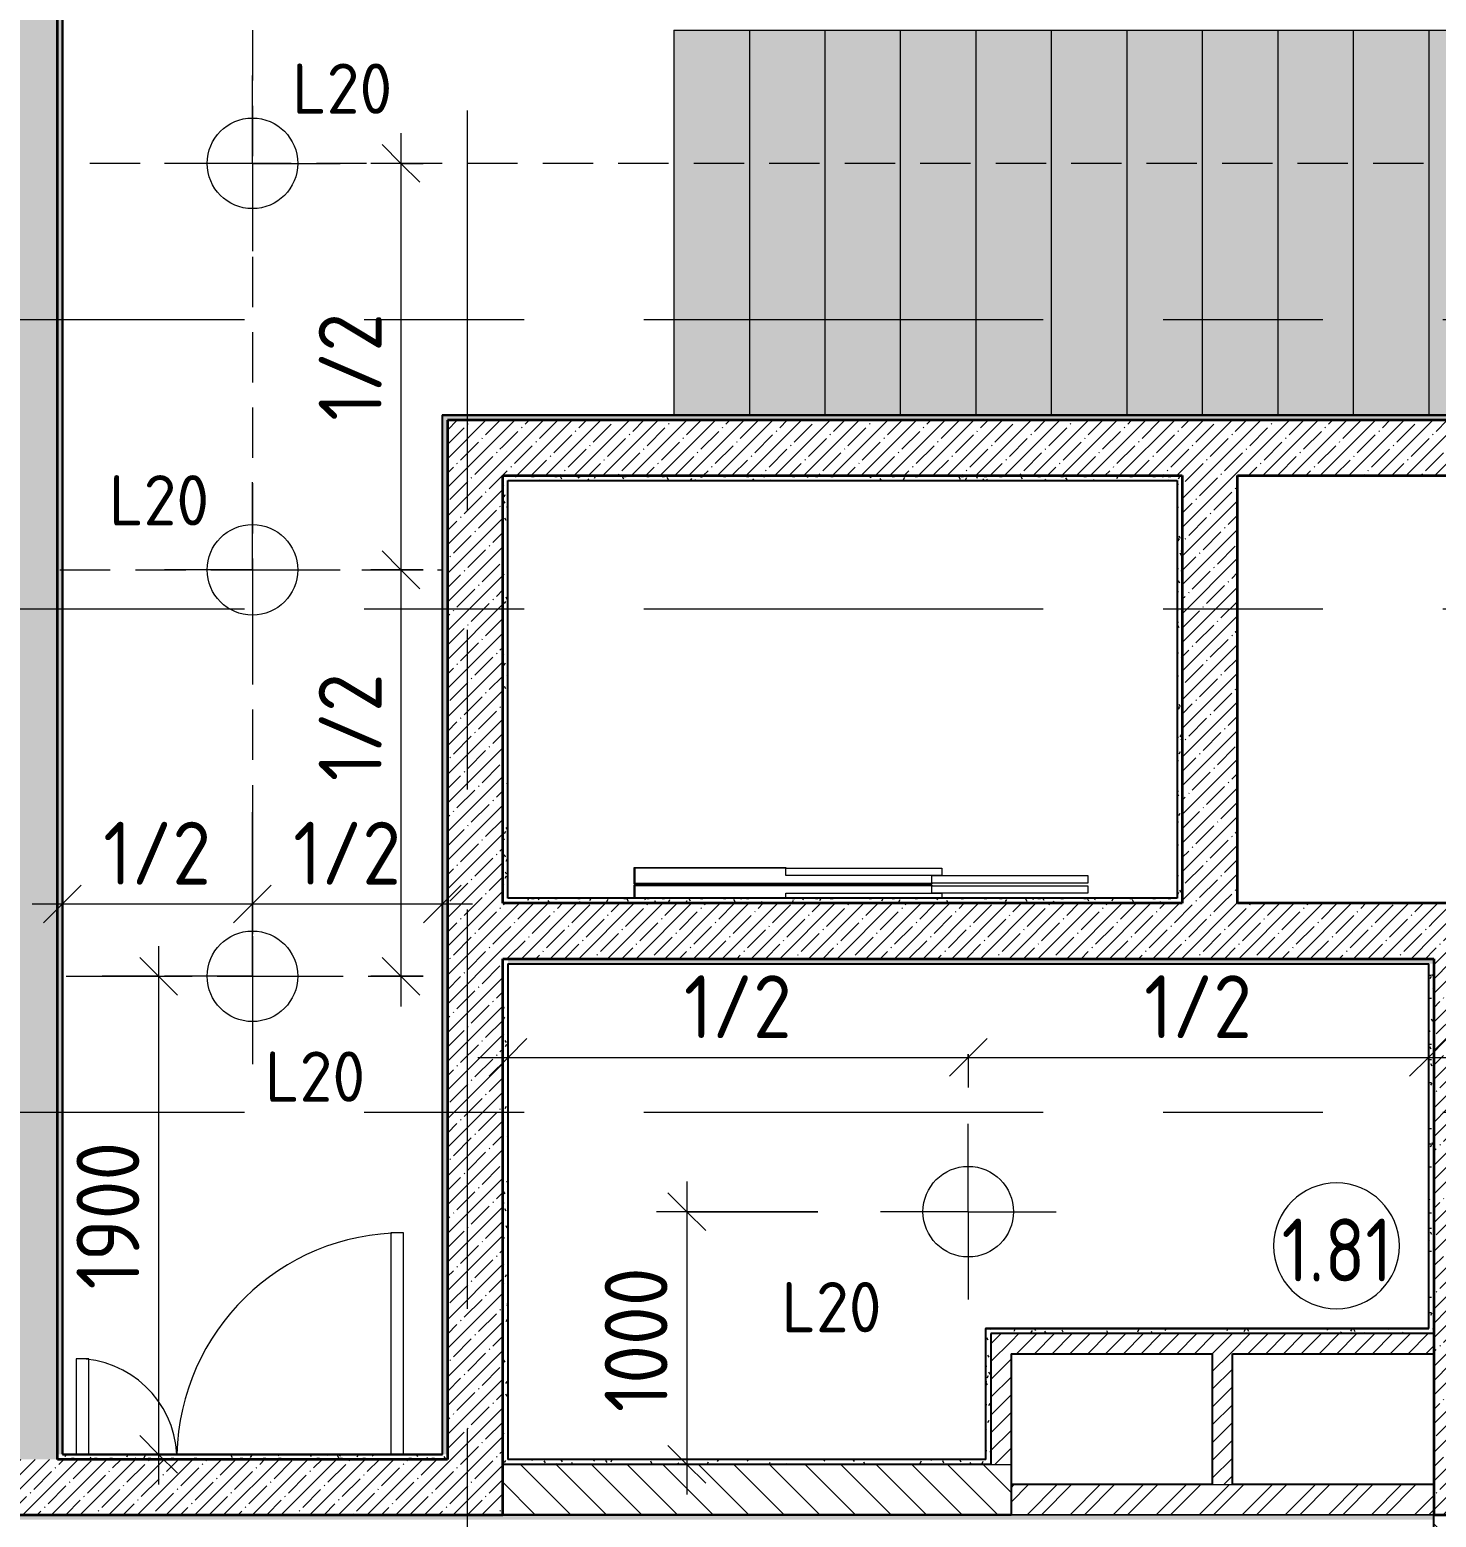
# Model space of a CAD drawing. Header units: millimetres. Extents: x 81425 to 274970, y -8553 to 29000.
# Drawn here: x 92920 to 98510, y 13390 to 19302 of the extents above; entities that cross this region are included whole.
import ezdxf

# ---------------------------------------------------------------- set-up
doc = ezdxf.new("R2010")
doc.units = ezdxf.units.MM
doc.linetypes.add('ADSK_Штрих_ш2 п1', pattern=[300, 200, -100])
doc.linetypes.add('Осевая', pattern=[3175, 635, -476.25, 1587.5, -476.25])
for name, color, linetype, lineweight in [('A-ANNO-DIMS', 7, 'Continuous', 9), ('A-ANNO-DIMS-100', 7, 'Continuous', 9), ('A-ANNO-NOTE', 7, 'Continuous', 9), ('A-AREA-IDEN', 7, 'Continuous', 9), ('A-DETL-2', 7, 'ADSK_Штрих_ш2 п1', 9), ('A-DOOR', 7, 'Continuous', 9), ('A-DOOR-1', 7, 'Continuous', 13), ('A-DOOR-FRAM-1', 7, 'Continuous', 9), ('A-WALL', 7, 'Continuous', 9), ('E-LITE-EQPM-IDEN', 7, 'Continuous', 9), ('I-WALL', 7, 'Continuous', 9), ('S-STRS-2', 7, 'Continuous', 9), ('Оси-2', 7, 'Осевая', 9)]:
    doc.layers.add(name, color=color, linetype=linetype, lineweight=lineweight)
for name, color, linetype, lineweight, true_color in [('A-WALL-1', 7, 'Continuous', 35, 0x3c3c3c), ('A-WALL-2', 7, 'Continuous', 25, 0x3c3c3c), ('A-WALL-FNSH-2', 7, 'Continuous', 13, 0x3c3c3c)]:
    doc.layers.add(name, color=color, linetype=linetype, lineweight=lineweight, true_color=true_color)
doc.layers.add('S-STRS-1', color=7, linetype='Continuous', lineweight=13, transparency=1)
doc.styles.add('GOST Common', font='GOST_Common.ttf', dxfattribs={"height": 200})
doc.styles.add('GOST Common_1', font='GOST_Common.ttf', dxfattribs={"width": 0.9, "height": 250})
doc.styles.add('ISOCPEUR', font='isocpeur.ttf', dxfattribs={"width": 0.9, "height": 250})
doc.dimstyles.new('ISO-2_5_0_9К_БОЛЬШОЙ_1', dxfattribs={"dimscale": 304.8, "dimtxt": 248.995294, "dimasz": 0.492126, "dimexe": 0.393701, "dimexo": 0.984252, "dimgap": 0, "dimtad": 1, "dimdec": 0, "dimrnd": 10, "dimzin": 0, "dimdsep": 46, "dimtxsty": 'ISOCPEUR', "dimblk1": 'OBLIQUE', "dimblk2": 'OBLIQUE', "dimsah": 1, "dimcen": 0.09, "dimdle": 0.393701, "dimazin": 0, "dimtfac": 1, "dimtdec": 4, "dimtix": 1, "dimtmove": 0, "dimatfit": 3, "dimfxl": 1, "dimtvp": 1, "dimtolj": 1, "dimtzin": 0, "dimarcsym": 2})
doc.dimstyles.new('ISO-2_5_0_9К_БОЛЬШОЙ_2', dxfattribs={"dimscale": 304.8, "dimtxt": 248.995294, "dimasz": 0.492126, "dimexe": 0.393701, "dimexo": 0.984252, "dimgap": 0, "dimtad": 1, "dimdec": 0, "dimrnd": 10, "dimzin": 0, "dimdsep": 46, "dimtxsty": 'ISOCPEUR', "dimblk1": 'OBLIQUE', "dimblk2": 'OBLIQUE', "dimsah": 1, "dimcen": 0.09, "dimdle": 0.393701, "dimazin": 0, "dimtfac": 1, "dimtdec": 4, "dimtix": 1, "dimtmove": 2, "dimatfit": 3, "dimfxl": 1, "dimtvp": 1, "dimtolj": 1, "dimtzin": 0, "dimarcsym": 2})
pattern_1 = [(135, (0, 0), (-70.71068, -70.71068), [])]
pattern_2 = [(45, (0, 0), (-57.024626, 57.024626), []), (45, (57.025, 0), (-57.024626, 57.024626), [100.806, -20.161, 3.353, -16.808])]
pattern_3 = [(45, (0, 0), (-35.35534, 35.35534), [])]
pattern_4 = [(0, (0, 0), (121.92, 30.48), [10.058, -81.382, 10.058, -81.382, -487.68]), (0, (0, 0), (121.92, 30.48), [-182.88, 10.058, -172.822, 10.058, -81.382, -213.36]), (0, (0, 0), (121.92, 30.48), [-457.2, 10.058, -50.902, 10.058, -142.342]), (120, (45.72, 15.24), (-87.356454, 90.345817), [10.058, -81.382, 10.058, -81.382, -487.68]), (120, (45.72, 15.24), (-87.356454, 90.345817), [-182.88, 10.058, -172.822, 10.058, -81.382, -213.36]), (120, (45.72, 15.24), (-87.356454, 90.345817), [-457.2, 10.058, -50.902, 10.058, -142.342]), (240, (60.96, 76.2), (-34.563546, -120.825817), [10.058, -81.382, 10.058, -81.382, -487.68]), (240, (60.96, 76.2), (-34.563546, -120.825817), [-182.88, 10.058, -172.822, 10.058, -81.382, -213.36]), (240, (60.96, 76.2), (-34.563546, -120.825817), [-457.2, 10.058, -50.902, 10.058, -142.342])]

# ---------------------------------------------------------------- blocks, each defined once
blk = doc.blocks.new('110_Дверь_СКБ_2Ст - Д-1_л_Лестничная клетка EIS60 2-32142534-План расстановки осветительного оборудования 1 этажа в осях 23-33')
at = {"layer": 'A-DOOR'}
for centre, radius, start, end in [((662.5, 110), 900, 90, 178.72242), ((-637.5, 110), 400, 2.88328, 90)]:
    blk.add_arc(centre, radius, start, end, dxfattribs=at)
at = {"layer": 'A-DOOR-1'}
for p, q in [((662.5, 1010), (612.5, 1010)), ((612.5, 1010), (612.5, 130)), ((662.5, 130), (662.5, 1010)), ((-637.5, 510), (-637.5, 130)), ((-587.5, 510), (-637.5, 510)), ((-587.5, 130), (-587.5, 510))]:
    blk.add_line(p, q, dxfattribs=at)
blk = doc.blocks.new('DOR_Дверь лифта - 1350х2050h-19118285-План расстановки осветительного оборудования 1 этажа в осях 23-33')
at = {"layer": 'A-DOOR'}
for p, q in [((-600, -180), (-600, -150)), ((-600, -150), (20, -150)), ((-20, -150), (-20, -130)), ((600, -150), (-20, -150)), ((20, -150), (20, -180)), ((600, -130), (600, -150)), ((20, -180), (-600, -180)), ((-600, -220), (-600, -190)), ((-600, -190), (20, -190)), ((20, -220), (-600, -220)), ((-20, -250), (-20, -220)), ((-20, -220), (600, -220)), ((20, -190), (20, -220)), ((600, -220), (600, -250)), ((600, -250), (-20, -250))]:
    blk.add_line(p, q, dxfattribs=at)
at = {"layer": 'A-DOOR-FRAM-1'}
for p, q in [((1200, -180), (1200, -130)), ((1203, -130), (1203, -183)), ((20, -180), (1200, -180)), ((20, -183), (20, -180)), ((1203, -183), (20, -183)), ((20, -187), (1203, -187)), ((20, -190), (20, -187)), ((1200, -190), (20, -190)), ((1200, -250), (1200, -190)), ((1203, -187), (1203, -253)), ((600, -250), (1200, -250)), ((600, -253), (600, -250)), ((1203, -253), (600, -253))]:
    blk.add_line(p, q, dxfattribs=at)
blk = doc.blocks.new('DIMBLOCK26-План расстановки осветительного оборудования 1 этажа в осях 23-33')
at = {"layer": 'A-ANNO-DIMS-100'}
for p, q in [((94821, 15023.5), (94821, 15337.5)), ((94701, 15217.5), (96650, 15217.5)), ((94821, 15217.5), (94821, 15023.5)), ((96650, 15229.9), (96650, 15097.5)), ((96650, 15217.5), (96650, 15229.9))]:
    blk.add_line(p, q, dxfattribs=at)
at = {"layer": 'A-ANNO-DIMS-100', "lineweight": 20}
for p, q in [((94821, 15217.5), (94896, 15292.5)), ((96650, 15217.5), (96725, 15292.5)), ((94821, 15217.5), (94746, 15142.5)), ((96650, 15217.5), (96575, 15142.5))]:
    blk.add_line(p, q, dxfattribs=at)
at = {"layer": 'A-ANNO-DIMS-100', "color": 0, "insert": (95520, 15544.1), "char_height": 250, "width": 517.144, "attachment_point": 1, "line_spacing_factor": 1.149209, "style": 'ISOCPEUR'}
blk.add_mtext('1/2', dxfattribs=at)
blk = doc.blocks.new('_Oblique')
at = {"color": 0, "linetype": 'ByBlock', "lineweight": -2}
blk.add_line((-0.5, -0.5), (0.5, 0.5), dxfattribs=at)
blk = doc.blocks.new('DIMBLOCK27-План расстановки осветительного оборудования 1 этажа в осях 23-33')
at = {"layer": 'A-ANNO-DIMS-100'}
for p, q in [((98479, 15023.5), (98479, 15337.5)), ((96650, 15229.9), (96650, 15097.5)), ((96650, 15217.5), (96650, 15229.9)), ((96650, 15217.5), (98599, 15217.5)), ((98479, 15217.5), (98479, 15023.5))]:
    blk.add_line(p, q, dxfattribs=at)
at = {"layer": 'A-ANNO-DIMS-100', "lineweight": 20}
for p, q in [((96650, 15217.5), (96725, 15292.5)), ((98479, 15217.5), (98554, 15292.5)), ((96650, 15217.5), (96575, 15142.5)), ((98479, 15217.5), (98404, 15142.5))]:
    blk.add_line(p, q, dxfattribs=at)
at = {"layer": 'A-ANNO-DIMS-100', "color": 0, "insert": (97349, 15544.1), "char_height": 250, "width": 517.144, "attachment_point": 1, "line_spacing_factor": 1.149209, "style": 'ISOCPEUR'}
blk.add_mtext('1/2', dxfattribs=at)
blk = doc.blocks.new('DIMBLOCK28-План расстановки осветительного оборудования 1 этажа в осях 23-33')
at = {"layer": 'A-ANNO-DIMS-100'}
for p, q in [((93805, 16192.7), (93805, 15707.5)), ((93805, 15827.5), (93805, 16192.7)), ((93050, 15633.6), (93050, 15947.5)), ((92930, 15827.5), (93805, 15827.5)), ((93050, 15827.5), (93050, 15633.6))]:
    blk.add_line(p, q, dxfattribs=at)
at = {"layer": 'A-ANNO-DIMS-100', "lineweight": 20}
for p, q in [((93050, 15827.5), (93125, 15902.5)), ((93805, 15827.5), (93880, 15902.5)), ((93050, 15827.5), (92975, 15752.5)), ((93805, 15827.5), (93730, 15752.5))]:
    blk.add_line(p, q, dxfattribs=at)
at = {"layer": 'A-ANNO-DIMS-100', "color": 0, "insert": (93212, 16154.2), "char_height": 250, "width": 517.144, "attachment_point": 1, "line_spacing_factor": 1.149209, "style": 'ISOCPEUR'}
blk.add_mtext('1/2', dxfattribs=at)
blk = doc.blocks.new('DIMBLOCK29-План расстановки осветительного оборудования 1 этажа в осях 23-33')
at = {"layer": 'A-ANNO-DIMS-100'}
for p, q in [((93805, 16192.7), (93805, 15707.5)), ((93805, 15827.5), (93805, 16192.7)), ((94560, 15633.6), (94560, 15947.5)), ((93805, 15827.5), (94680, 15827.5)), ((94560, 15827.5), (94560, 15633.6))]:
    blk.add_line(p, q, dxfattribs=at)
at = {"layer": 'A-ANNO-DIMS-100', "lineweight": 20}
for p, q in [((93805, 15827.5), (93880, 15902.5)), ((94560, 15827.5), (94635, 15902.5)), ((93805, 15827.5), (93730, 15752.5)), ((94560, 15827.5), (94485, 15752.5))]:
    blk.add_line(p, q, dxfattribs=at)
at = {"layer": 'A-ANNO-DIMS-100', "color": 0, "insert": (93967, 16154.2), "char_height": 250, "width": 517.144, "attachment_point": 1, "line_spacing_factor": 1.149209, "style": 'ISOCPEUR'}
blk.add_mtext('1/2', dxfattribs=at)
blk = doc.blocks.new('DIMBLOCK30-План расстановки осветительного оборудования 1 этажа в осях 23-33')
at = {"layer": 'A-ANNO-DIMS-100', "lineweight": 20}
for p, q in [((93432.3, 15540), (93357.3, 15615)), ((93432.3, 15540), (93507.3, 15465)), ((93432.3, 13640), (93357.3, 13715)), ((93432.3, 13640), (93507.3, 13565))]:
    blk.add_line(p, q, dxfattribs=at)
at = {"layer": 'A-ANNO-DIMS-100'}
for p, q in [((93432.3, 15660), (93432.3, 13520)), ((93207.5, 15540), (93552.3, 15540)), ((93432.3, 15540), (93207.5, 15540)), ((93238.3, 13640), (93552.3, 13640)), ((93432.3, 13640), (93238.3, 13640))]:
    blk.add_line(p, q, dxfattribs=at)
at = {"layer": 'A-ANNO-DIMS-100', "color": 0, "insert": (93105.6, 14295.5), "char_height": 250, "width": 706.764, "attachment_point": 1, "rotation": 90, "line_spacing_factor": 1.149209, "style": 'ISOCPEUR'}
blk.add_mtext('1900', dxfattribs=at)
blk = doc.blocks.new('Марка_Помещения - Номер-25198446-План расстановки осветительного оборудования 1 этажа в осях 23-33')
at = {"layer": 'A-AREA-IDEN'}
for start, end in [(360, 180), (180, 360)]:
    blk.add_arc((0, 0), 2.5, start, end, dxfattribs=at)
blk = doc.blocks.new('DIMBLOCK135-План расстановки осветительного оборудования 1 этажа в осях 23-33')
at = {"layer": 'A-ANNO-DIMS-100'}
for p, q in [((95531.4, 14724.5), (95531.4, 13480)), ((96052.5, 14604.5), (95411.4, 14604.5)), ((95531.4, 14604.5), (96052.5, 14604.5)), ((95337.5, 13600), (95651.4, 13600)), ((95531.4, 13600), (95337.5, 13600))]:
    blk.add_line(p, q, dxfattribs=at)
at = {"layer": 'A-ANNO-DIMS-100', "lineweight": 20}
for p, q in [((95531.4, 14604.5), (95456.4, 14679.5)), ((95531.4, 14604.5), (95606.4, 14529.5)), ((95531.4, 13600), (95456.4, 13675)), ((95531.4, 13600), (95606.4, 13525))]:
    blk.add_line(p, q, dxfattribs=at)
at = {"layer": 'A-ANNO-DIMS-100', "color": 0, "insert": (95204.8, 13807.8), "char_height": 250, "width": 706.764, "attachment_point": 1, "rotation": 90, "line_spacing_factor": 1.149209, "style": 'ISOCPEUR'}
blk.add_mtext('1000', dxfattribs=at)
blk = doc.blocks.new('DIMBLOCK165-План расстановки осветительного оборудования 1 этажа в осях 23-33')
at = {"layer": 'A-ANNO-DIMS-100'}
for p, q in [((94395.1, 18891), (94395.1, 17155.5)), ((94483.3, 18771), (94275.1, 18771)), ((94395.1, 18771), (94483.3, 18771)), ((94483.3, 17155.5), (94275.1, 17155.5)), ((94395.1, 17155.5), (94483.3, 17155.5))]:
    blk.add_line(p, q, dxfattribs=at)
at = {"layer": 'A-ANNO-DIMS-100', "lineweight": 20}
for p, q in [((94395.1, 18771), (94320.1, 18846)), ((94395.1, 18771), (94470.1, 18696)), ((94395.1, 17155.5), (94320.1, 17230.5)), ((94395.1, 17155.5), (94470.1, 17080.5))]:
    blk.add_line(p, q, dxfattribs=at)
at = {"layer": 'A-ANNO-DIMS-100', "color": 0, "insert": (94068.4, 17747.8), "char_height": 250, "width": 517.144, "attachment_point": 1, "rotation": 90, "line_spacing_factor": 1.149209, "style": 'ISOCPEUR'}
blk.add_mtext('1/2', dxfattribs=at)
blk = doc.blocks.new('DIMBLOCK166-План расстановки осветительного оборудования 1 этажа в осях 23-33')
at = {"layer": 'A-ANNO-DIMS-100', "lineweight": 20}
for p, q in [((94395.1, 17155.5), (94320.1, 17230.5)), ((94395.1, 17155.5), (94470.1, 17080.5)), ((94395.1, 15540), (94320.1, 15615)), ((94395.1, 15540), (94470.1, 15465))]:
    blk.add_line(p, q, dxfattribs=at)
at = {"layer": 'A-ANNO-DIMS-100'}
for p, q in [((94483.3, 17155.5), (94275.1, 17155.5)), ((94395.1, 17155.5), (94395.1, 15420)), ((94395.1, 17155.5), (94483.3, 17155.5)), ((94483.3, 15540), (94275.1, 15540)), ((94395.1, 15540), (94483.3, 15540))]:
    blk.add_line(p, q, dxfattribs=at)
at = {"layer": 'A-ANNO-DIMS-100', "color": 0, "insert": (94068.4, 16315.8), "char_height": 250, "width": 517.144, "attachment_point": 1, "rotation": 90, "line_spacing_factor": 1.149209, "style": 'ISOCPEUR'}
blk.add_mtext('1/2', dxfattribs=at)

msp = doc.modelspace()

# ---------------------------------------------------------------- hatches: boundary and pattern name
at = {"layer": 'I-WALL'}
h = msp.add_hatch(dxfattribs=at)
h.set_pattern_fill('FP_1', color=256, style=0, pattern_type=2)
h.set_pattern_definition(pattern_2)
h.paths.add_polyline_path([(92810, 13620), (93030, 13620), (93030, 21150), (92810, 21150), (92810, 14834.9)])
h = msp.add_hatch(dxfattribs=at)
h.set_pattern_fill('FP_38', color=256, style=0, pattern_type=2)
h.set_pattern_definition(pattern_4)
h.paths.add_polyline_path([(93050, 13640), (93050, 21130), (93030, 21130), (93030, 13640)])
h = msp.add_hatch(dxfattribs=at)
h.set_pattern_fill('FP_38', color=256, style=0, pattern_type=2)
h.set_pattern_definition(pattern_4)
h.paths.add_polyline_path([(94560, 13640), (94580, 13640), (94580, 17770), (94560, 17770), (94560, 13641)])
h = msp.add_hatch(dxfattribs=at)
h.set_pattern_fill('FP_38', color=256, style=0, pattern_type=2)
h.set_pattern_definition(pattern_4)
h.paths.add_polyline_path([(100580, 17750), (100580, 17770), (94580, 17770), (94580, 17750), (100479, 17750)])
h = msp.add_hatch(dxfattribs=at)
h.set_pattern_fill('FP_1', color=256, style=0, pattern_type=2)
h.set_pattern_definition(pattern_2)
h.paths.add_polyline_path([(94800, 13620), (94800, 17750), (94580, 17750), (94580, 13620)])
h = msp.add_hatch(dxfattribs=at)
h.set_pattern_fill('FP_1', color=256, style=0, pattern_type=2)
h.set_pattern_definition(pattern_2)
h.paths.add_polyline_path([(100108, 17530), (100800, 17530), (100800, 17750), (94800, 17750), (94800, 17530), (98720, 17530)])
h = msp.add_hatch(dxfattribs=at)
h.set_pattern_fill('FP_38', color=256, style=0, pattern_type=2)
h.set_pattern_definition(pattern_4)
h.paths.add_polyline_path([(97480, 17510), (97480, 17530), (94800, 17530), (94800, 17510), (95153.2, 17510)])
h = msp.add_hatch(dxfattribs=at)
h.set_pattern_fill('FP_38', color=256, style=0, pattern_type=2)
h.set_pattern_definition(pattern_4)
h.paths.add_polyline_path([(94820, 15830), (94820, 17510), (94800, 17510), (94800, 15830)])
h = msp.add_hatch(dxfattribs=at)
h.set_pattern_fill('FP_38', color=256, style=0, pattern_type=2)
h.set_pattern_definition(pattern_4)
h.paths.add_polyline_path([(97480, 15850), (97500, 15850), (97500, 17530), (97480, 17530), (97480, 17270.7)])
h = msp.add_hatch(dxfattribs=at)
h.set_pattern_fill('FP_1', color=256, style=0, pattern_type=2)
h.set_pattern_definition(pattern_2)
h.paths.add_polyline_path([(97720, 15830), (97720, 17530), (97500, 17530), (97500, 15830)])
h = msp.add_hatch(dxfattribs=at)
h.set_pattern_fill('FP_38', color=256, style=0, pattern_type=2)
h.set_pattern_definition(pattern_4)
h.paths.add_polyline_path([(94820, 15830), (97500, 15830), (97500, 15850), (94820, 15850)])
h = msp.add_hatch(dxfattribs=at)
h.set_pattern_fill('FP_1', color=256, style=0, pattern_type=2)
h.set_pattern_definition(pattern_2)
h.paths.add_polyline_path([(98500, 15610), (98500, 15830), (94800, 15830), (94800, 15610), (97816.1, 15610)])
h = msp.add_hatch(dxfattribs=at)
h.set_pattern_fill('FP_1', color=256, style=0, pattern_type=2)
h.set_pattern_definition(pattern_2)
h.paths.add_polyline_path([(98500, 13620), (98720, 13620), (98720, 15830), (98500, 15830), (98500, 14040)])
h = msp.add_hatch(dxfattribs=at)
h.set_pattern_fill('FP_38', color=256, style=0, pattern_type=2)
h.set_pattern_definition(pattern_4)
h.paths.add_polyline_path([(94800, 13600), (94820, 13600), (94820, 15610), (94800, 15610), (94800, 14834.9)])
h = msp.add_hatch(dxfattribs=at)
h.set_pattern_fill('FP_38', color=256, style=0, pattern_type=2)
h.set_pattern_definition(pattern_4)
h.paths.add_polyline_path([(98480, 15590), (98500, 15590), (98500, 15610), (94820, 15610), (94821, 15590), (97816.1, 15590)])
h = msp.add_hatch(dxfattribs=at)
h.set_pattern_fill('FP_38', color=256, style=0, pattern_type=2)
h.set_pattern_definition(pattern_4)
h.paths.add_polyline_path([(98480, 14120), (98500, 14120), (98500, 15590), (98480, 15589), (98480, 14140)])
h = msp.add_hatch(dxfattribs=at)
h.set_pattern_fill('FP_38', color=256, style=0, pattern_type=2)
h.set_pattern_definition(pattern_4)
h.paths.add_polyline_path([(98480, 14120), (98479, 14140), (96720, 14140), (96720, 14120), (97816.1, 14120)])
h = msp.add_hatch(dxfattribs=at)
h.set_pattern_fill('FP_38', color=256, style=0, pattern_type=2)
h.set_pattern_definition(pattern_4)
h.paths.add_polyline_path([(96740, 13600), (96740, 14120), (96720, 14120), (96720, 13600)])
h = msp.add_hatch(dxfattribs=at)
h.set_pattern_fill('FP_2', color=256, style=0, pattern_type=2)
h.set_pattern_definition(pattern_3)
h.paths.add_polyline_path([(96820, 13600), (96820, 14120), (96740, 14120), (96740, 13600)])
h = msp.add_hatch(dxfattribs=at)
h.set_pattern_fill('FP_2', color=256, style=0, pattern_type=2)
h.set_pattern_definition(pattern_3)
h.paths.add_polyline_path([(98500, 14040), (98500, 14120), (96820, 14120), (96820, 14040), (97816.1, 14040)])
h = msp.add_hatch(dxfattribs=at)
h.set_pattern_fill('FP_2', color=256, style=0, pattern_type=2)
h.set_pattern_definition(pattern_3)
h.paths.add_polyline_path([(97700, 13520), (97700, 14040), (97620, 14040), (97620, 13520)])
h = msp.add_hatch(dxfattribs=at)
h.set_pattern_fill('FP_1', color=256, style=0, pattern_type=2)
h.set_pattern_definition(pattern_2)
h.paths.add_polyline_path([(94800, 13400), (94800, 13620), (92810, 13620), (92810, 13400), (93821.7, 13400)])
h = msp.add_hatch(dxfattribs=at)
h.set_pattern_fill('FP_38', color=256, style=0, pattern_type=2)
h.set_pattern_definition(pattern_4)
h.paths.add_polyline_path([(93821.7, 13620), (94580, 13620), (94580, 13640), (93030, 13640), (93030, 13620)])
h = msp.add_hatch(dxfattribs=at)
h.set_pattern_fill('FP_3', color=256, style=0, pattern_type=2)
h.set_pattern_definition(pattern_1)
h.paths.add_polyline_path([(96820, 13400), (96820, 13600), (94800, 13600), (94800, 13400), (96484.6, 13400)])
h = msp.add_hatch(dxfattribs=at)
h.set_pattern_fill('FP_38', color=256, style=0, pattern_type=2)
h.set_pattern_definition(pattern_4)
h.paths.add_polyline_path([(95153.2, 13600), (96720, 13600), (96719, 13620), (94820, 13620), (94820, 13600)])
h = msp.add_hatch(dxfattribs=at)
h.set_pattern_fill('FP_1', color=256, style=0, pattern_type=2)
h.set_pattern_definition(pattern_2)
h.paths.add_polyline_path([(100479, 13400), (100600, 13400), (100600, 13620), (98500, 13620), (98500, 13400), (99147.5, 13400)])
h = msp.add_hatch(dxfattribs=at)
h.set_pattern_fill('FP_16', color=256, style=0, pattern_type=2)
h.set_pattern_definition([(45, (0, 0), (-85.53659, 85.53659), []), (45, (57.02, 0), (-85.53659, 85.53659), [])])
h.paths.add_polyline_path([(98500, 13400), (98500, 13520), (96820, 13520), (96820, 13400), (98481.8, 13400)])
h = msp.add_hatch(dxfattribs=at)
h.set_pattern_fill('FP_38', color=256, style=0, pattern_type=2)
h.set_pattern_definition(pattern_4)
h.paths.add_polyline_path([(98481.8, 13380), (98500, 13380), (98500, 13400), (84970.7, 13400), (84970.7, 13380), (98480, 13380)])
h = msp.add_hatch(dxfattribs=at)
h.set_pattern_fill('FP_3', color=256, style=0, pattern_type=2)
h.set_pattern_definition(pattern_1)
h.paths.add_polyline_path([(98500, 10600), (98700, 10600), (98700, 11320), (98500, 11320), (98500, 11120)])
h.paths.add_polyline_path([(98700, 13220), (98700, 13400), (98500, 13400), (98500, 13220)])
at = {"layer": 'S-STRS-1'}
for points in [[(95780, 17770), (95780, 19300), (95480, 19300), (95480, 17770)], [(95780, 17770), (95780, 19300), (95480, 19300), (95480, 17770)], [(96080, 17770), (96080, 19300), (95780, 19300), (95780, 17770)], [(96080, 17770), (96080, 19300), (95780, 19300), (95780, 17770)], [(96380, 17770), (96380, 19300), (96080, 19300), (96080, 17770)], [(96380, 17770), (96380, 19300), (96080, 19300), (96080, 17770)], [(96680, 17770), (96680, 19300), (96380, 19300), (96380, 17770)], [(96680, 17770), (96680, 19300), (96380, 19300), (96380, 17770)], [(96980, 17770), (96980, 19300), (96680, 19300), (96680, 17770)], [(96980, 17770), (96980, 19300), (96680, 19300), (96680, 17770)], [(97280, 17770), (97280, 19300), (96980, 19300), (96980, 17770)], [(97280, 17770), (97280, 19300), (96980, 19300), (96980, 17770)], [(97580, 17770), (97580, 19300), (97280, 19300), (97280, 17770), (97500, 17770)], [(97580, 17770), (97580, 19300), (97280, 19300), (97280, 17770), (97500, 17770)], [(97720, 17770), (97880, 17770), (97880, 19300), (97580, 19300), (97580, 17770)], [(97720, 17770), (97880, 17770), (97880, 19300), (97580, 19300), (97580, 17770)], [(98180, 17770), (98180, 19300), (97880, 19300), (97880, 17770)], [(98180, 17770), (98180, 19300), (97880, 19300), (97880, 17770)], [(98480, 17770), (98480, 19300), (98180, 19300), (98180, 17770)], [(98480, 17770), (98480, 19300), (98180, 19300), (98180, 17770)], [(98780, 17770), (98780, 19300), (98480, 19300), (98480, 17770), (98720, 17770)], [(98780, 17770), (98780, 19300), (98480, 19300), (98480, 17770), (98720, 17770)]]:
    msp.add_hatch(color=256, dxfattribs=at).paths.add_polyline_path(points)

# ---------------------------------------------------------------- linework, layer by layer
at = {"layer": 'A-ANNO-NOTE'}
for p, q in [((93805, 18771), (93805, 19119.9)), ((93805, 18771), (93456.1, 18771)), ((93805, 18771), (93805, 18422.1)), ((93805, 18771), (94153.9, 18771)), ((93805, 17155.5), (93805, 17504.4)), ((93805, 17155.5), (93456.1, 17155.5)), ((93805, 17155.5), (93805, 16806.6)), ((93805, 17155.5), (94153.9, 17155.5)), ((93805, 15540), (93805, 15888.9)), ((93805, 15540), (93456.1, 15540)), ((93805, 15540), (93805, 15191.1)), ((93805, 15540), (94153.9, 15540)), ((96650, 14604.5), (96650, 14953.4)), ((96650, 14604.5), (96301.1, 14604.5)), ((96650, 14604.5), (96650, 14255.6)), ((96650, 14604.5), (96998.9, 14604.5))]:
    msp.add_line(p, q, dxfattribs=at)
for centre in [(93805, 18771), (93805, 17155.5), (93805, 15540), (96650, 14604.5)]:
    msp.add_circle(centre, 180, dxfattribs=at)
at = {"layer": 'A-DETL-2'}
for p, q in [((93805, 21400), (93805, 15540)), ((100559, 18771), (93065.2, 18771)), ((93040, 17155.5), (94559, 17155.5)), ((93065.2, 15540), (94559, 15540))]:
    msp.add_line(p, q, dxfattribs=at)
at = {"layer": 'A-WALL'}
for p, q in [((94560, 17770), (94560, 17771)), ((93050, 13641), (93050, 13640)), ((93050, 13640), (93050, 13640)), ((96740, 13600), (96820, 13600)), ((97620, 13520), (97700, 13520)), ((96820, 13400), (98500, 13400)), ((98500, 13400), (96820, 13400))]:
    msp.add_line(p, q, dxfattribs=at)
at = {"layer": 'A-WALL-1'}
for p, q in [((93030, 13620), (93030, 21150)), ((94580, 17750), (94580, 13620)), ((100580, 17750), (94580, 17750)), ((94800, 15830), (94800, 17530)), ((94800, 17530), (97500, 17530)), ((97500, 17530), (97500, 15830)), ((97720, 17530), (100800, 17530)), ((97720, 15830), (97720, 17530)), ((97500, 15830), (94800, 15830)), ((98720, 15830), (97720, 15830)), ((94800, 13400), (94800, 15610)), ((94800, 15610), (98500, 15610)), ((98500, 15610), (98500, 13400)), ((94580, 13620), (93030, 13620)), ((92810, 13400), (94800, 13400)), ((98500, 13400), (100600, 13400))]:
    msp.add_line(p, q, dxfattribs=at)
at = {"layer": 'A-WALL-2'}
for p, q in [((93050, 13641), (93050, 21130)), ((94560, 13640), (94560, 17770)), ((94560, 17770), (100560, 17770)), ((94820, 17510), (97480, 17510)), ((94820, 15850), (94820, 17510)), ((97480, 17510), (97480, 15850)), ((97480, 15850), (94820, 15850)), ((94820, 15590), (98480, 15590)), ((94820, 15590), (94820, 13620)), ((98480, 14140), (98480, 15590)), ((96720, 14140), (98480, 14140)), ((96720, 13620), (96720, 14140)), ((96740, 14120), (96740, 13600)), ((98500, 14120), (96740, 14120)), ((96820, 14040), (97620, 14040)), ((96820, 14040), (96820, 13400)), ((97620, 14040), (97620, 13520)), ((97700, 14040), (98500, 14040)), ((97700, 13520), (97700, 14040)), ((93050, 13640), (94560, 13640)), ((96740, 13600), (94800, 13600)), ((94821, 13620), (94820, 13620)), ((96720, 13620), (94821, 13620)), ((97620, 13520), (96820, 13520)), ((98500, 13520), (97700, 13520)), ((98500, 13400), (98500, 13520)), ((96820, 13400), (84970.7, 13400)), ((94800, 13400), (96820, 13400)), ((100600, 13400), (98500, 13400)), ((98500, 11320), (98500, 13400))]:
    msp.add_line(p, q, dxfattribs=at)
at = {"layer": 'A-WALL-FNSH-2'}
for p, q in [((93051, 13640), (93051, 21129)), ((94559, 17771), (94559, 13641)), ((100559, 17771), (94559, 17771)), ((94821, 13620), (94821, 15589)), ((94821, 15589), (95805, 15589)), ((95805, 15589), (95805, 15590)), ((97245, 15590), (97245, 15589)), ((97245, 15589), (98479, 15589)), ((98479, 15589), (98479, 14141)), ((98479, 14141), (96719, 14141)), ((96719, 14141), (96719, 13621)), ((94559, 13641), (93050, 13641)), ((95000, 13621), (94820, 13621)), ((95000, 13620), (95000, 13621)), ((96719, 13621), (96450, 13621)), ((96450, 13621), (96450, 13620))]:
    msp.add_line(p, q, dxfattribs=at)
at = {"layer": 'I-WALL'}
for p, q in [((93051, 13640), (93051, 21130)), ((93052, 21130), (93052, 13640)), ((94560, 17770), (94559, 17770)), ((94559.5, 17771), (94559.5, 17770)), ((95109.4, 17771), (95109.4, 17770)), ((95118.6, 17771), (95118.6, 17770)), ((95495, 17771), (95495, 17770)), ((95834.5, 17771), (95834.5, 17770)), ((94559, 13641), (94560, 13641))]:
    msp.add_line(p, q, dxfattribs=at)
at = {"layer": 'S-STRS-2'}
for p, q in [((95480, 19300), (95480, 17770)), ((95480, 19300), (95780, 19300)), ((95480, 19300), (95480, 17770)), ((95480, 19300), (95480, 17770)), ((95480, 19300), (95780, 19300)), ((95480, 19300), (95480, 17770)), ((95780, 19300), (96080, 19300)), ((95780, 19300), (95780, 17770)), ((95780, 19300), (95780, 17770)), ((95780, 19300), (96080, 19300)), ((95780, 19300), (95780, 17770)), ((95780, 19300), (95780, 17770)), ((96080, 19300), (96380, 19300)), ((96080, 19300), (96080, 17770)), ((96080, 19300), (96080, 17770)), ((96080, 19300), (96380, 19300)), ((96080, 19300), (96080, 17770)), ((96080, 19300), (96080, 17770)), ((96380, 19300), (96680, 19300)), ((96380, 19300), (96380, 17770)), ((96380, 19300), (96380, 17770)), ((96380, 19300), (96680, 19300)), ((96380, 19300), (96380, 17770)), ((96380, 19300), (96380, 17770)), ((96680, 19300), (96980, 19300)), ((96680, 19300), (96680, 17770)), ((96680, 19300), (96680, 17770)), ((96680, 19300), (96980, 19300)), ((96680, 19300), (96680, 17770)), ((96680, 19300), (96680, 17770)), ((96980, 19300), (97280, 19300)), ((96980, 19300), (96980, 17770)), ((96980, 19300), (96980, 17770)), ((96980, 19300), (97280, 19300)), ((96980, 19300), (96980, 17770)), ((96980, 19300), (96980, 17770)), ((97280, 19300), (97580, 19300)), ((97280, 19300), (97280, 17770)), ((97280, 19300), (97280, 17770)), ((97280, 19300), (97580, 19300)), ((97280, 19300), (97280, 17770)), ((97280, 19300), (97280, 17770)), ((97580, 19300), (97880, 19300)), ((97580, 19300), (97580, 17770)), ((97580, 19300), (97580, 17770)), ((97580, 19300), (97880, 19300)), ((97580, 19300), (97580, 17770)), ((97580, 19300), (97580, 17770)), ((97880, 19300), (98180, 19300)), ((97880, 19300), (97880, 17770)), ((97880, 19300), (97880, 17770)), ((97880, 19300), (98180, 19300)), ((97880, 19300), (97880, 17770)), ((97880, 19300), (97880, 17770)), ((98180, 19300), (98480, 19300)), ((98180, 19300), (98180, 17770)), ((98180, 19300), (98180, 17770)), ((98180, 19300), (98480, 19300)), ((98180, 19300), (98180, 17770)), ((98180, 19300), (98180, 17770)), ((98480, 19300), (98780, 19300)), ((98480, 19300), (98480, 17770)), ((98480, 19300), (98480, 17770)), ((98480, 19300), (98780, 19300)), ((98480, 19300), (98480, 17770)), ((98480, 19300), (98480, 17770))]:
    msp.add_line(p, q, dxfattribs=at)
at = {"layer": 'Оси-2'}
for p, q in [((94660, 406.8), (94660, 19415.1)), ((84724.5, 18150), (122788, 18150)), ((84724.5, 17000), (122788, 17000)), ((84724.5, 15000), (122188, 15000)), ((84724.5, 13400), (122188, 13400))]:
    msp.add_line(p, q, dxfattribs=at)

# ---------------------------------------------------------------- block references
at = {"layer": 'A-AREA-IDEN', "xscale": 99.99999999999993, "yscale": 99.99999999999993, "zscale": 99.99999999999993}
msp.add_blockref('Марка_Помещения - Номер-25198446-План расстановки осветительного оборудования 1 этажа в осях 23-33', (98113.3, 14468.6), dxfattribs=at)
at = {"layer": 'A-DOOR', "rotation": 180}
msp.add_blockref('DOR_Дверь лифта - 1350х2050h-19118285-План расстановки осветительного оборудования 1 этажа в осях 23-33', (96525, 15720), dxfattribs=at)
at = {"layer": 'A-DOOR'}
msp.add_blockref('110_Дверь_СКБ_2Ст - Д-1_л_Лестничная клетка EIS60 2-32142534-План расстановки осветительного оборудования 1 этажа в осях 23-33', (93742.5, 13510), dxfattribs=at)

# ---------------------------------------------------------------- texts
at = {"layer": 'A-AREA-IDEN', "insert": (97895.3, 14577.1), "char_height": 250, "width": 548.354, "attachment_point": 1, "style": 'GOST Common_1'}
msp.add_mtext('1.81', dxfattribs=at)
at = {"layer": 'E-LITE-EQPM-IDEN', "char_height": 200, "width": 529.114, "attachment_point": 1, "style": 'GOST Common'}
for insert in [(93962.5, 19168), (93235, 17531.9), (93855, 15241.4), (95907.3, 14325.1)]:
    msp.add_mtext('L20', dxfattribs=dict(at, insert=insert))

# ---------------------------------------------------------------- dimensions: what is measured, and where the dimension line sits
at = {"layer": 'A-ANNO-DIMS'}
dim = msp.add_linear_dim(base=(94395.1, 17155.5), p1=(94183.3, 18771), p2=(94183.3, 17155.5), angle=90, text='1/2', dimstyle='ISO-2_5_0_9К_БОЛЬШОЙ_1', override={"dimpost": '<>', "dimfxl": 1615.5}, dxfattribs=at)
dim.commit()
dim.dimension.update_dxf_attribs({"geometry": 'DIMBLOCK165-План расстановки осветительного оборудования 1 этажа в осях 23-33', "text_midpoint": (94270.1, 17963.3)})
dim = msp.add_linear_dim(base=(94395.1, 15540), p1=(94183.3, 17155.5), p2=(94183.3, 15540), angle=90, text='1/2', dimstyle='ISO-2_5_0_9К_БОЛЬШОЙ_2', override={"dimpost": '<>', "dimfxl": 1615.5}, dxfattribs=at)
dim.commit()
dim.dimension.update_dxf_attribs({"geometry": 'DIMBLOCK166-План расстановки осветительного оборудования 1 этажа в осях 23-33', "text_midpoint": (94235.1, 16574.4), "dimtype": 160, "text_rotation": 90})
for base, p1, p2, override, picture, middle in [((93805, 15827.5), (93050, 15933.6), (93805, 16492.7), {"dimpost": '<>', "dimfxl": 939.449418}, 'DIMBLOCK28-План расстановки осветительного оборудования 1 этажа в осях 23-33', (93427.5, 15952.5)), ((94560, 15827.5), (93805, 16492.7), (94560, 15933.6), {"dimpost": '<>', "dimfxl": 939.449418}, 'DIMBLOCK29-План расстановки осветительного оборудования 1 этажа в осях 23-33', (94182.5, 15952.5)), ((96650, 15217.5), (94821, 15323.5), (96650, 14929.9), {"dimpost": '<>', "dimfxl": 1870.881598}, 'DIMBLOCK26-План расстановки осветительного оборудования 1 этажа в осях 23-33', (95735.5, 15342.5)), ((98479, 15217.5), (96650, 14929.9), (98479, 15323.5), {"dimpost": '<>', "dimfxl": 1870.881598}, 'DIMBLOCK27-План расстановки осветительного оборудования 1 этажа в осях 23-33', (97564.5, 15342.5))]:
    dim = msp.add_linear_dim(base=base, p1=p1, p2=p2, text='1/2', dimstyle='ISO-2_5_0_9К_БОЛЬШОЙ_1', override=override, dxfattribs=at)
    dim.commit()
    dim.dimension.update_dxf_attribs({"geometry": picture, "text_midpoint": middle})
for base, p1, p2, override, picture, middle in [((93432.3, 13640), (93507.5, 15540), (93538.3, 13640), {"dimpost": '<>', "dimfxl": 1900.250016}, 'DIMBLOCK30-План расстановки осветительного оборудования 1 этажа в осях 23-33', (93307.3, 14590)), ((95531.4341679, 13600.0000053), (96352.5, 14604.5000053), (95637.5001851, 13600.0000053), {"dimpost": '<>', "dimfxl": 1232.982151}, 'DIMBLOCK135-План расстановки осветительного оборудования 1 этажа в осях 23-33', (95406.4341679, 14102.2500053))]:
    dim = msp.add_linear_dim(base=base, p1=p1, p2=p2, angle=90, dimstyle='ISO-2_5_0_9К_БОЛЬШОЙ_1', override=override, dxfattribs=at)
    dim.commit()
    dim.dimension.update_dxf_attribs({"geometry": picture, "text_midpoint": middle})

doc.saveas('drawing.dxf')
